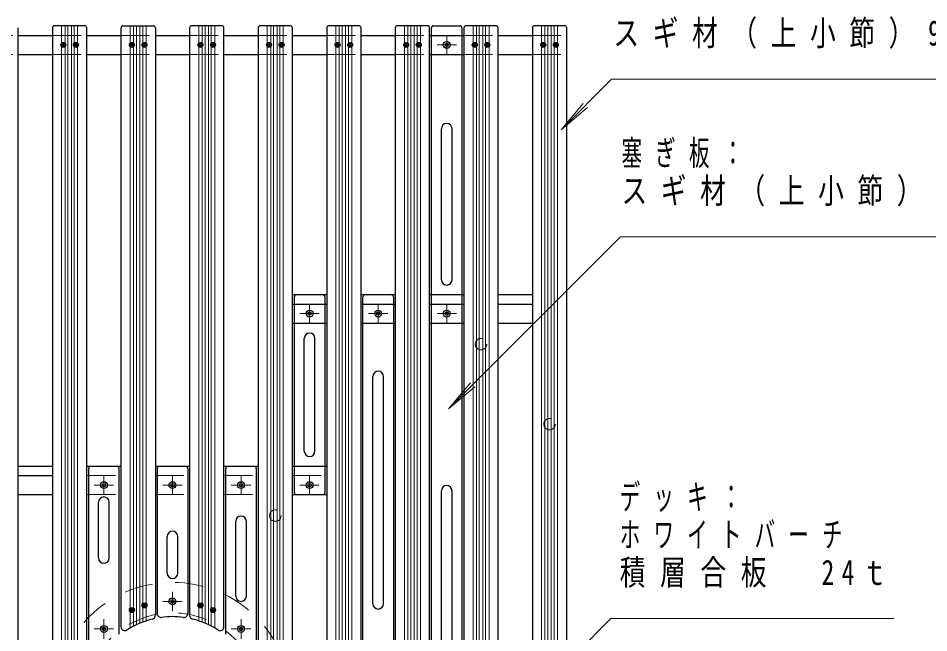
# Model space of a CAD drawing. Units: millimetres on the paper. Extents: x -385 to 0, y 0 to 267.
# Drawn here: x -304.3 to -224.7, y 114.8 to 168.6 of the extents above; entities that cross this region are included whole.
import ezdxf

# ---------------------------------------------------------------- set-up
doc = ezdxf.new("R2010")
doc.units = ezdxf.units.MM
doc.linetypes.add('USER1', pattern=[4.5, 2.5, -2])
doc.linetypes.add('USER2', pattern=[6, 3, -1, 1, -1])
doc.layers.add('LY_1', color=7, linetype='Continuous', lineweight=25)
doc.styles.add('ＭＳ ゴシック', font='')
doc.styles.get('ＭＳ ゴシック').set_extended_font_data('MS Gothic')

msp = doc.modelspace()

# ---------------------------------------------------------------- linework, layer by layer
at = {"layer": 'LY_1'}
for p, q in [((-304.344, 88.077), (-304.344, 167.744)), ((-301.344, 167.744), (-301.344, 88.077)), ((-298.511, 167.91), (-301.178, 167.91)), ((-298.344, 88.077), (-298.344, 167.744)), ((-295.344, 115.346), (-295.344, 167.744)), ((-295.178, 167.91), (-292.511, 167.91)), ((-292.344, 167.744), (-292.344, 116.355)), ((-289.344, 167.744), (-289.344, 116.355)), ((-286.511, 167.91), (-289.178, 167.91)), ((-286.344, 115.346), (-286.344, 167.744)), ((-283.344, 167.744), (-283.344, 88.077)), ((-280.511, 167.91), (-283.178, 167.91)), ((-280.344, 88.077), (-280.344, 167.744)), ((-277.344, 167.744), (-277.344, 88.077)), ((-274.511, 167.91), (-277.178, 167.91)), ((-274.344, 88.077), (-274.344, 167.744)), ((-271.344, 167.744), (-271.344, 88.077)), ((-268.511, 167.91), (-271.178, 167.91)), ((-268.344, 88.077), (-268.344, 167.744)), ((-268.178, 105.41), (-268.178, 167.744)), ((-268.011, 167.91), (-265.678, 167.91)), ((-265.511, 167.744), (-265.511, 105.41)), ((-265.344, 167.744), (-265.344, 88.077)), ((-262.511, 167.91), (-265.178, 167.91)), ((-262.344, 88.077), (-262.344, 167.744)), ((-259.344, 167.744), (-259.344, 88.077)), ((-256.511, 167.91), (-259.178, 167.91)), ((-256.344, 88.077), (-256.344, 167.744)), ((-304.344, 167.077), (-301.344, 167.077)), ((-298.344, 167.077), (-295.344, 167.077)), ((-292.344, 167.077), (-289.344, 167.077)), ((-286.344, 167.077), (-283.344, 167.077)), ((-280.344, 167.077), (-277.344, 167.077)), ((-274.344, 167.077), (-271.344, 167.077)), ((-268.344, 167.077), (-265.344, 167.077)), ((-262.344, 167.077), (-259.344, 167.077)), ((-300.461, 166.282), (-300.394, 166.321)), ((-300.461, 166.282), (-300.461, 166.205)), ((-300.394, 166.167), (-300.461, 166.205)), ((-300.328, 166.282), (-300.394, 166.321)), ((-300.394, 166.167), (-300.328, 166.205)), ((-300.328, 166.282), (-300.328, 166.205)), ((-299.361, 166.282), (-299.294, 166.321)), ((-299.361, 166.282), (-299.361, 166.205)), ((-299.294, 166.167), (-299.361, 166.205)), ((-299.228, 166.282), (-299.294, 166.321)), ((-299.294, 166.167), (-299.228, 166.205)), ((-299.228, 166.282), (-299.228, 166.205)), ((-294.461, 166.282), (-294.394, 166.321)), ((-294.461, 166.282), (-294.461, 166.205)), ((-294.394, 166.167), (-294.461, 166.205)), ((-294.328, 166.282), (-294.394, 166.321)), ((-294.394, 166.167), (-294.328, 166.205)), ((-294.328, 166.282), (-294.328, 166.205)), ((-293.361, 166.282), (-293.294, 166.321)), ((-293.361, 166.282), (-293.361, 166.205)), ((-293.294, 166.167), (-293.361, 166.205)), ((-293.228, 166.282), (-293.294, 166.321)), ((-293.294, 166.167), (-293.228, 166.205)), ((-293.228, 166.282), (-293.228, 166.205)), ((-288.461, 166.282), (-288.394, 166.321)), ((-288.461, 166.282), (-288.461, 166.205)), ((-288.394, 166.167), (-288.461, 166.205)), ((-288.328, 166.282), (-288.394, 166.321)), ((-288.394, 166.167), (-288.328, 166.205)), ((-288.328, 166.282), (-288.328, 166.205)), ((-287.361, 166.282), (-287.294, 166.321)), ((-287.361, 166.282), (-287.361, 166.205)), ((-287.294, 166.167), (-287.361, 166.205)), ((-287.228, 166.282), (-287.294, 166.321)), ((-287.294, 166.167), (-287.228, 166.205)), ((-287.228, 166.282), (-287.228, 166.205)), ((-282.461, 166.282), (-282.394, 166.321)), ((-282.461, 166.282), (-282.461, 166.205)), ((-282.394, 166.167), (-282.461, 166.205)), ((-282.328, 166.282), (-282.394, 166.321)), ((-282.394, 166.167), (-282.328, 166.205)), ((-282.328, 166.282), (-282.328, 166.205)), ((-281.361, 166.282), (-281.294, 166.321)), ((-281.361, 166.282), (-281.361, 166.205)), ((-281.294, 166.167), (-281.361, 166.205)), ((-281.228, 166.282), (-281.294, 166.321)), ((-281.294, 166.167), (-281.228, 166.205)), ((-281.228, 166.282), (-281.228, 166.205)), ((-276.461, 166.282), (-276.394, 166.321)), ((-276.461, 166.282), (-276.461, 166.205)), ((-276.394, 166.167), (-276.461, 166.205)), ((-276.328, 166.282), (-276.394, 166.321)), ((-276.394, 166.167), (-276.328, 166.205)), ((-276.328, 166.282), (-276.328, 166.205)), ((-275.361, 166.282), (-275.294, 166.321)), ((-275.361, 166.282), (-275.361, 166.205)), ((-275.294, 166.167), (-275.361, 166.205)), ((-275.228, 166.282), (-275.294, 166.321)), ((-275.294, 166.167), (-275.228, 166.205)), ((-275.228, 166.282), (-275.228, 166.205)), ((-270.461, 166.282), (-270.394, 166.321)), ((-270.461, 166.282), (-270.461, 166.205)), ((-270.394, 166.167), (-270.461, 166.205)), ((-270.328, 166.282), (-270.394, 166.321)), ((-270.394, 166.167), (-270.328, 166.205)), ((-270.328, 166.282), (-270.328, 166.205)), ((-269.361, 166.282), (-269.294, 166.321)), ((-269.361, 166.282), (-269.361, 166.205)), ((-269.294, 166.167), (-269.361, 166.205)), ((-269.228, 166.282), (-269.294, 166.321)), ((-269.294, 166.167), (-269.228, 166.205)), ((-269.228, 166.282), (-269.228, 166.205)), ((-264.461, 166.282), (-264.394, 166.321)), ((-264.461, 166.282), (-264.461, 166.205)), ((-264.394, 166.167), (-264.461, 166.205)), ((-264.328, 166.282), (-264.394, 166.321)), ((-264.394, 166.167), (-264.328, 166.205)), ((-264.328, 166.282), (-264.328, 166.205)), ((-263.361, 166.282), (-263.294, 166.321)), ((-263.361, 166.282), (-263.361, 166.205)), ((-263.294, 166.167), (-263.361, 166.205)), ((-263.228, 166.282), (-263.294, 166.321)), ((-263.294, 166.167), (-263.228, 166.205)), ((-263.228, 166.282), (-263.228, 166.205)), ((-258.461, 166.282), (-258.394, 166.321)), ((-258.461, 166.282), (-258.461, 166.205)), ((-258.394, 166.167), (-258.461, 166.205)), ((-258.328, 166.282), (-258.394, 166.321)), ((-258.394, 166.167), (-258.328, 166.205)), ((-258.328, 166.282), (-258.328, 166.205)), ((-257.361, 166.282), (-257.294, 166.321)), ((-257.361, 166.282), (-257.361, 166.205)), ((-257.294, 166.167), (-257.361, 166.205)), ((-257.228, 166.282), (-257.294, 166.321)), ((-257.294, 166.167), (-257.228, 166.205)), ((-257.228, 166.282), (-257.228, 166.205)), ((-304.344, 165.41), (-301.344, 165.41)), ((-298.344, 165.41), (-295.344, 165.41)), ((-292.344, 165.41), (-289.344, 165.41)), ((-286.344, 165.41), (-283.344, 165.41)), ((-280.344, 165.41), (-277.344, 165.41)), ((-274.344, 165.41), (-271.344, 165.41)), ((-268.344, 165.41), (-265.344, 165.41)), ((-262.344, 165.41), (-259.344, 165.41)), ((-267.311, 145.71), (-267.311, 158.91)), ((-266.378, 145.71), (-266.378, 158.91)), ((-277.344, 144.377), (-280.344, 144.377)), ((-271.344, 144.377), (-274.344, 144.377)), ((-265.344, 144.377), (-268.344, 144.377)), ((-259.344, 144.377), (-262.344, 144.377)), ((-280.344, 143.577), (-277.344, 143.577)), ((-280.178, 127.077), (-280.178, 144.21)), ((-277.511, 144.21), (-277.511, 127.077)), ((-274.344, 143.577), (-271.344, 143.577)), ((-274.178, 105.41), (-274.178, 144.21)), ((-271.511, 144.21), (-271.511, 105.41)), ((-268.344, 143.577), (-265.344, 143.577)), ((-262.344, 143.577), (-259.344, 143.577)), ((-280.344, 141.91), (-277.344, 141.91)), ((-274.344, 141.91), (-271.344, 141.91)), ((-268.344, 141.91), (-265.344, 141.91)), ((-262.344, 141.91), (-259.344, 141.91)), ((-279.311, 130.71), (-279.311, 140.577)), ((-278.378, 130.71), (-278.378, 140.577)), ((-273.311, 117.377), (-273.311, 137.244)), ((-272.378, 117.377), (-272.378, 137.244)), ((-301.344, 129.377), (-304.344, 129.377)), ((-295.344, 129.377), (-298.354, 129.377)), ((-298.178, 112.037), (-298.178, 129.21)), ((-295.511, 114.722), (-295.511, 129.21)), ((-289.344, 129.377), (-292.344, 129.377)), ((-292.178, 129.21), (-292.178, 116.512)), ((-289.511, 129.21), (-289.511, 116.512)), ((-283.344, 129.377), (-286.344, 129.377)), ((-286.178, 114.722), (-286.178, 129.21)), ((-283.511, 129.21), (-283.511, 112.037)), ((-277.344, 129.377), (-280.344, 129.377)), ((-304.344, 128.577), (-301.344, 128.577)), ((-304.344, 126.91), (-301.344, 126.91)), ((-280.344, 126.91), (-277.344, 126.91)), ((-267.311, 110.71), (-267.311, 127.244)), ((-266.378, 110.71), (-266.378, 127.244)), ((-297.311, 121.377), (-297.311, 126.244)), ((-296.378, 121.377), (-296.378, 126.244)), ((-285.311, 118.044), (-285.311, 124.577)), ((-284.378, 118.044), (-284.378, 124.577)), ((-291.311, 120.044), (-291.311, 123.244)), ((-290.378, 120.044), (-290.378, 123.244)), ((-293.361, 117.262), (-293.294, 117.301)), ((-293.361, 117.262), (-293.361, 117.185)), ((-293.294, 117.147), (-293.361, 117.185)), ((-293.228, 117.262), (-293.294, 117.301)), ((-293.294, 117.147), (-293.228, 117.185)), ((-293.228, 117.262), (-293.228, 117.185)), ((-288.461, 117.262), (-288.394, 117.301)), ((-288.461, 117.262), (-288.461, 117.185)), ((-288.394, 117.147), (-288.461, 117.185)), ((-288.328, 117.262), (-288.394, 117.301)), ((-288.394, 117.147), (-288.328, 117.185)), ((-288.328, 117.262), (-288.328, 117.185)), ((-294.461, 116.855), (-294.394, 116.894)), ((-294.461, 116.855), (-294.461, 116.778)), ((-294.394, 116.74), (-294.461, 116.778)), ((-294.328, 116.855), (-294.394, 116.894)), ((-294.394, 116.74), (-294.328, 116.778)), ((-294.328, 116.855), (-294.328, 116.778)), ((-287.361, 116.855), (-287.294, 116.894)), ((-287.361, 116.855), (-287.361, 116.778)), ((-287.294, 116.74), (-287.361, 116.778)), ((-287.228, 116.855), (-287.294, 116.894)), ((-287.294, 116.74), (-287.228, 116.778)), ((-287.228, 116.855), (-287.228, 116.778))]:
    msp.add_line(p, q, dxfattribs=at)
at = {"layer": 'LY_1', "lineweight": 13}
for p, q in [((-300.544, 87.91), (-300.544, 167.91)), ((-300.244, 87.91), (-300.244, 167.91)), ((-299.994, 87.91), (-299.994, 167.91)), ((-299.694, 87.91), (-299.694, 167.91)), ((-299.444, 87.91), (-299.444, 167.91)), ((-299.144, 87.91), (-299.144, 167.91)), ((-294.544, 115.242), (-294.544, 167.91)), ((-294.244, 115.408), (-294.244, 167.91)), ((-293.994, 115.533), (-293.994, 167.91)), ((-293.694, 115.667), (-293.694, 167.91)), ((-293.444, 115.767), (-293.444, 167.91)), ((-293.144, 115.874), (-293.144, 167.91)), ((-288.544, 115.874), (-288.544, 167.91)), ((-288.244, 115.767), (-288.244, 167.91)), ((-287.994, 115.667), (-287.994, 167.91)), ((-287.694, 115.533), (-287.694, 167.91)), ((-287.444, 115.408), (-287.444, 167.91)), ((-287.144, 115.242), (-287.144, 167.91)), ((-282.544, 87.91), (-282.544, 167.91)), ((-282.244, 87.91), (-282.244, 167.91)), ((-281.994, 87.91), (-281.994, 167.91)), ((-281.694, 87.91), (-281.694, 167.91)), ((-281.444, 87.91), (-281.444, 167.91)), ((-281.144, 87.91), (-281.144, 167.91)), ((-276.544, 87.91), (-276.544, 167.91)), ((-276.244, 87.91), (-276.244, 167.91)), ((-275.994, 87.91), (-275.994, 167.91)), ((-275.694, 87.91), (-275.694, 167.91)), ((-275.444, 87.91), (-275.444, 167.91)), ((-275.144, 87.91), (-275.144, 167.91)), ((-270.544, 87.91), (-270.544, 167.91)), ((-270.244, 87.91), (-270.244, 167.91)), ((-269.994, 87.91), (-269.994, 167.91)), ((-269.694, 87.91), (-269.694, 167.91)), ((-269.444, 87.91), (-269.444, 167.91)), ((-269.144, 87.91), (-269.144, 167.91)), ((-264.544, 87.91), (-264.544, 167.91)), ((-264.244, 87.91), (-264.244, 167.91)), ((-263.994, 87.91), (-263.994, 167.91)), ((-263.694, 87.91), (-263.694, 167.91)), ((-263.444, 87.91), (-263.444, 167.91)), ((-263.144, 87.91), (-263.144, 167.91)), ((-258.544, 87.91), (-258.544, 167.91)), ((-258.244, 87.91), (-258.244, 167.91)), ((-257.994, 87.91), (-257.994, 167.91)), ((-257.694, 87.91), (-257.694, 167.91)), ((-257.444, 87.91), (-257.444, 167.91)), ((-257.144, 87.91), (-257.144, 167.91)), ((-252.418, 163.238), (-256.83, 158.826)), ((-252.418, 163.238), (-213.26, 163.238)), ((-256.83, 158.826), (-254.901, 161.124)), ((-256.83, 158.826), (-254.532, 160.755)), ((-251.63, 149.451), (-266.678, 134.403)), ((-251.63, 149.451), (-212.551, 149.451)), ((-266.678, 134.403), (-264.75, 136.701)), ((-266.678, 134.403), (-264.38, 136.331)), ((-252.484, 116.071), (-260.844, 107.71)), ((-252.484, 116.071), (-227.707, 116.071))]:
    msp.add_line(p, q, dxfattribs=at)
at = {"layer": 'LY_1', "linetype": 'USER1', "lineweight": 13}
for p, q in [((-307.344, 167.077), (-304.344, 167.077)), ((-301.344, 167.077), (-298.344, 167.077)), ((-295.344, 167.077), (-292.344, 167.077)), ((-289.344, 167.077), (-286.344, 167.077)), ((-283.344, 167.077), (-280.344, 167.077)), ((-277.344, 167.077), (-274.344, 167.077)), ((-271.344, 167.077), (-268.344, 167.077)), ((-265.344, 167.077), (-262.344, 167.077)), ((-259.344, 167.077), (-256.344, 167.077)), ((-307.344, 165.41), (-304.344, 165.41)), ((-301.344, 165.41), (-298.344, 165.41)), ((-295.344, 165.41), (-292.344, 165.41)), ((-289.344, 165.41), (-286.344, 165.41)), ((-283.344, 165.41), (-280.344, 165.41)), ((-277.344, 165.41), (-274.344, 165.41)), ((-271.344, 165.41), (-268.344, 165.41)), ((-265.344, 165.41), (-262.344, 165.41)), ((-259.344, 165.41), (-256.344, 165.41)), ((-265.344, 144.377), (-268.344, 144.377)), ((-280.344, 143.577), (-277.344, 143.577)), ((-274.344, 143.577), (-271.344, 143.577)), ((-268.344, 143.577), (-265.344, 143.577)), ((-280.344, 141.91), (-277.344, 141.91)), ((-274.344, 141.91), (-271.344, 141.91)), ((-268.344, 141.91), (-265.344, 141.91)), ((-298.344, 128.577), (-295.344, 128.577)), ((-292.344, 128.577), (-289.344, 128.577)), ((-286.344, 128.577), (-283.344, 128.577)), ((-280.344, 128.577), (-277.344, 128.577)), ((-298.344, 126.91), (-295.344, 126.91)), ((-292.344, 126.91), (-289.344, 126.91)), ((-286.344, 126.91), (-283.344, 126.91))]:
    msp.add_line(p, q, dxfattribs=at)
at = {"layer": 'LY_1', "linetype": 'USER2', "lineweight": 13}
for p, q in [((-266.844, 165.394), (-266.844, 167.093)), ((-267.694, 166.244), (-265.995, 166.244)), ((-278.844, 141.894), (-278.844, 143.593)), ((-272.844, 141.894), (-272.844, 143.593)), ((-266.844, 141.894), (-266.844, 143.593)), ((-279.694, 142.744), (-277.995, 142.744)), ((-273.694, 142.744), (-271.995, 142.744)), ((-267.694, 142.744), (-265.995, 142.744)), ((-296.844, 126.894), (-296.844, 128.593)), ((-290.844, 126.894), (-290.844, 128.593)), ((-284.844, 126.894), (-284.844, 128.593)), ((-278.844, 126.894), (-278.844, 128.593)), ((-297.694, 127.744), (-295.995, 127.744)), ((-291.694, 127.744), (-289.995, 127.744)), ((-285.694, 127.744), (-283.995, 127.744)), ((-279.694, 127.744), (-277.995, 127.744)), ((-290.844, 116.728), (-290.844, 118.426)), ((-291.694, 117.577), (-289.995, 117.577)), ((-296.844, 114.315), (-296.844, 116.014)), ((-284.844, 114.315), (-284.844, 116.014)), ((-297.694, 115.164), (-295.995, 115.164)), ((-285.694, 115.164), (-283.995, 115.164))]:
    msp.add_line(p, q, dxfattribs=at)
at = {"layer": 'LY_1'}
for centre, radius in [((-300.394, 166.244), 0.217), ((-300.394, 166.244), 0.167), ((-299.294, 166.244), 0.217), ((-299.294, 166.244), 0.167), ((-294.394, 166.244), 0.217), ((-294.394, 166.244), 0.167), ((-293.294, 166.244), 0.217), ((-293.294, 166.244), 0.167), ((-288.394, 166.244), 0.217), ((-288.394, 166.244), 0.167), ((-287.294, 166.244), 0.217), ((-287.294, 166.244), 0.167), ((-282.394, 166.244), 0.217), ((-282.394, 166.244), 0.167), ((-281.294, 166.244), 0.217), ((-281.294, 166.244), 0.167), ((-276.394, 166.244), 0.217), ((-276.394, 166.244), 0.167), ((-275.294, 166.244), 0.217), ((-275.294, 166.244), 0.167), ((-270.394, 166.244), 0.217), ((-270.394, 166.244), 0.167), ((-269.294, 166.244), 0.217), ((-269.294, 166.244), 0.167), ((-266.844, 166.244), 0.3), ((-266.844, 166.244), 0.15), ((-264.394, 166.244), 0.217), ((-264.394, 166.244), 0.167), ((-263.294, 166.244), 0.217), ((-263.294, 166.244), 0.167), ((-258.394, 166.244), 0.217), ((-258.394, 166.244), 0.167), ((-257.294, 166.244), 0.217), ((-257.294, 166.244), 0.167), ((-278.844, 142.744), 0.3), ((-278.844, 142.744), 0.15), ((-272.844, 142.744), 0.3), ((-272.844, 142.744), 0.15), ((-266.844, 142.744), 0.3), ((-266.844, 142.744), 0.15), ((-296.844, 127.744), 0.3), ((-296.844, 127.744), 0.15), ((-290.844, 127.744), 0.3), ((-290.844, 127.744), 0.15), ((-284.844, 127.744), 0.3), ((-284.844, 127.744), 0.15), ((-278.844, 127.744), 0.3), ((-278.844, 127.744), 0.15), ((-293.294, 117.224), 0.217), ((-293.294, 117.224), 0.167), ((-293.294, 117.224), 0.158), ((-290.844, 117.577), 0.3), ((-290.844, 117.577), 0.15), ((-288.394, 117.224), 0.217), ((-288.394, 117.224), 0.167), ((-288.394, 117.224), 0.158), ((-294.394, 116.817), 0.217), ((-294.394, 116.817), 0.167), ((-294.394, 116.817), 0.158), ((-287.294, 116.817), 0.217), ((-287.294, 116.817), 0.167), ((-287.294, 116.817), 0.158), ((-296.844, 115.164), 0.3), ((-296.844, 115.164), 0.15), ((-284.844, 115.164), 0.3), ((-284.844, 115.164), 0.15)]:
    msp.add_circle(centre, radius, dxfattribs=at)
at = {"layer": 'LY_1', "linetype": 'USER1', "lineweight": 13}
for centre in [(-263.844, 140.077), (-257.844, 133.077), (-281.844, 125.077)]:
    msp.add_circle(centre, 0.5, dxfattribs=at)
at = {"layer": 'LY_1'}
for centre, radius, start, end in [((-301.178, 167.744), 0.167, 90, 180), ((-298.511, 167.744), 0.167, 0, 90), ((-295.178, 167.744), 0.167, 90, 180), ((-292.511, 167.744), 0.167, 0, 90), ((-289.178, 167.744), 0.167, 90, 180), ((-286.511, 167.744), 0.167, 0, 90), ((-283.178, 167.744), 0.167, 90, 180), ((-280.511, 167.744), 0.167, 0, 90), ((-277.178, 167.744), 0.167, 90, 180), ((-274.511, 167.744), 0.167, 0, 90), ((-271.178, 167.744), 0.167, 90, 180), ((-268.511, 167.744), 0.167, 0, 90), ((-268.011, 167.744), 0.167, 90, 180), ((-265.678, 167.744), 0.167, 0, 90), ((-265.178, 167.744), 0.167, 90, 180), ((-262.511, 167.744), 0.167, 0, 90), ((-259.178, 167.744), 0.167, 90, 180), ((-256.511, 167.744), 0.167, 0, 90), ((-266.844, 158.91), 0.467, 0, 180), ((-266.844, 145.71), 0.467, 180, 0), ((-280.011, 144.21), 0.167, 90, 180), ((-277.678, 144.21), 0.167, 0, 90), ((-274.011, 144.21), 0.167, 90, 180), ((-271.678, 144.21), 0.167, 0, 90), ((-278.844, 140.577), 0.467, 0, 180), ((-272.844, 137.244), 0.467, 0, 180), ((-278.844, 130.71), 0.467, 180, 0), ((-298.011, 129.21), 0.167, 90, 180), ((-295.678, 129.21), 0.167, 0, 90), ((-292.011, 129.21), 0.167, 90, 180), ((-289.678, 129.21), 0.167, 0, 90), ((-286.011, 129.21), 0.167, 90, 180), ((-283.678, 129.21), 0.167, 0, 90), ((-266.844, 127.244), 0.467, 0, 180), ((-296.844, 126.244), 0.467, 0, 180), ((-280.011, 127.077), 0.167, 180, 270), ((-277.678, 127.077), 0.167, 270, 0), ((-284.844, 124.577), 0.467, 0, 180), ((-290.844, 123.244), 0.467, 0, 180), ((-296.844, 121.377), 0.467, 180, 0), ((-290.844, 120.044), 0.467, 180, 0), ((-284.844, 118.044), 0.467, 180, 0), ((-272.844, 117.377), 0.467, 180, 0), ((-292.678, 116.355), 0.333, 283.83522, 0), ((-291.844, 116.512), 0.333, 180, 277.49472), ((-289.844, 116.512), 0.333, 262.50528, 0), ((-289.011, 116.355), 0.333, 180, 256.16478), ((-290.844, 108.91), 7.333, 103.83522, 122.92073), ((-290.844, 108.91), 7.333, 82.50528, 97.49472), ((-290.844, 108.91), 7.333, 57.07926, 76.16478), ((-295.011, 115.346), 0.333, 180, 302.92073), ((-286.678, 115.346), 0.333, 237.07926, 0)]:
    msp.add_arc(centre, radius, start, end, dxfattribs=at)
at = {"layer": 'LY_1', "linetype": 'USER1', "lineweight": 13}
for radius in [10.333, 7.667]:
    msp.add_arc((-290.844, 108.91), radius, 0, 180, dxfattribs=at)

# ---------------------------------------------------------------- texts
at = {"layer": 'LY_1', "char_height": 2.199, "attachment_point": 1, "style": 'ＭＳ ゴシック'}
for s, insert in [('\\T1.53;\\W0.75;スギ材（上小節）90×25', (-252.26, 168.388)), ('\\T1.64;\\W0.6;塞ぎ板：', (-251.551, 157.901)), ('\\T1.53;\\W0.75;スギ材（上小節）80×25', (-251.551, 154.601)), ('\\T1.64;\\W0.6;デッキ：', (-251.707, 127.821)), ('\\T1.64;\\W0.6;ホワイトバーチ', (-251.707, 124.521)), ('\\T1.57;\\W0.75;積層合板\u300024ｔ', (-251.707, 121.221))]:
    msp.add_mtext(s, dxfattribs=dict(at, insert=insert))

doc.saveas('drawing.dxf')
